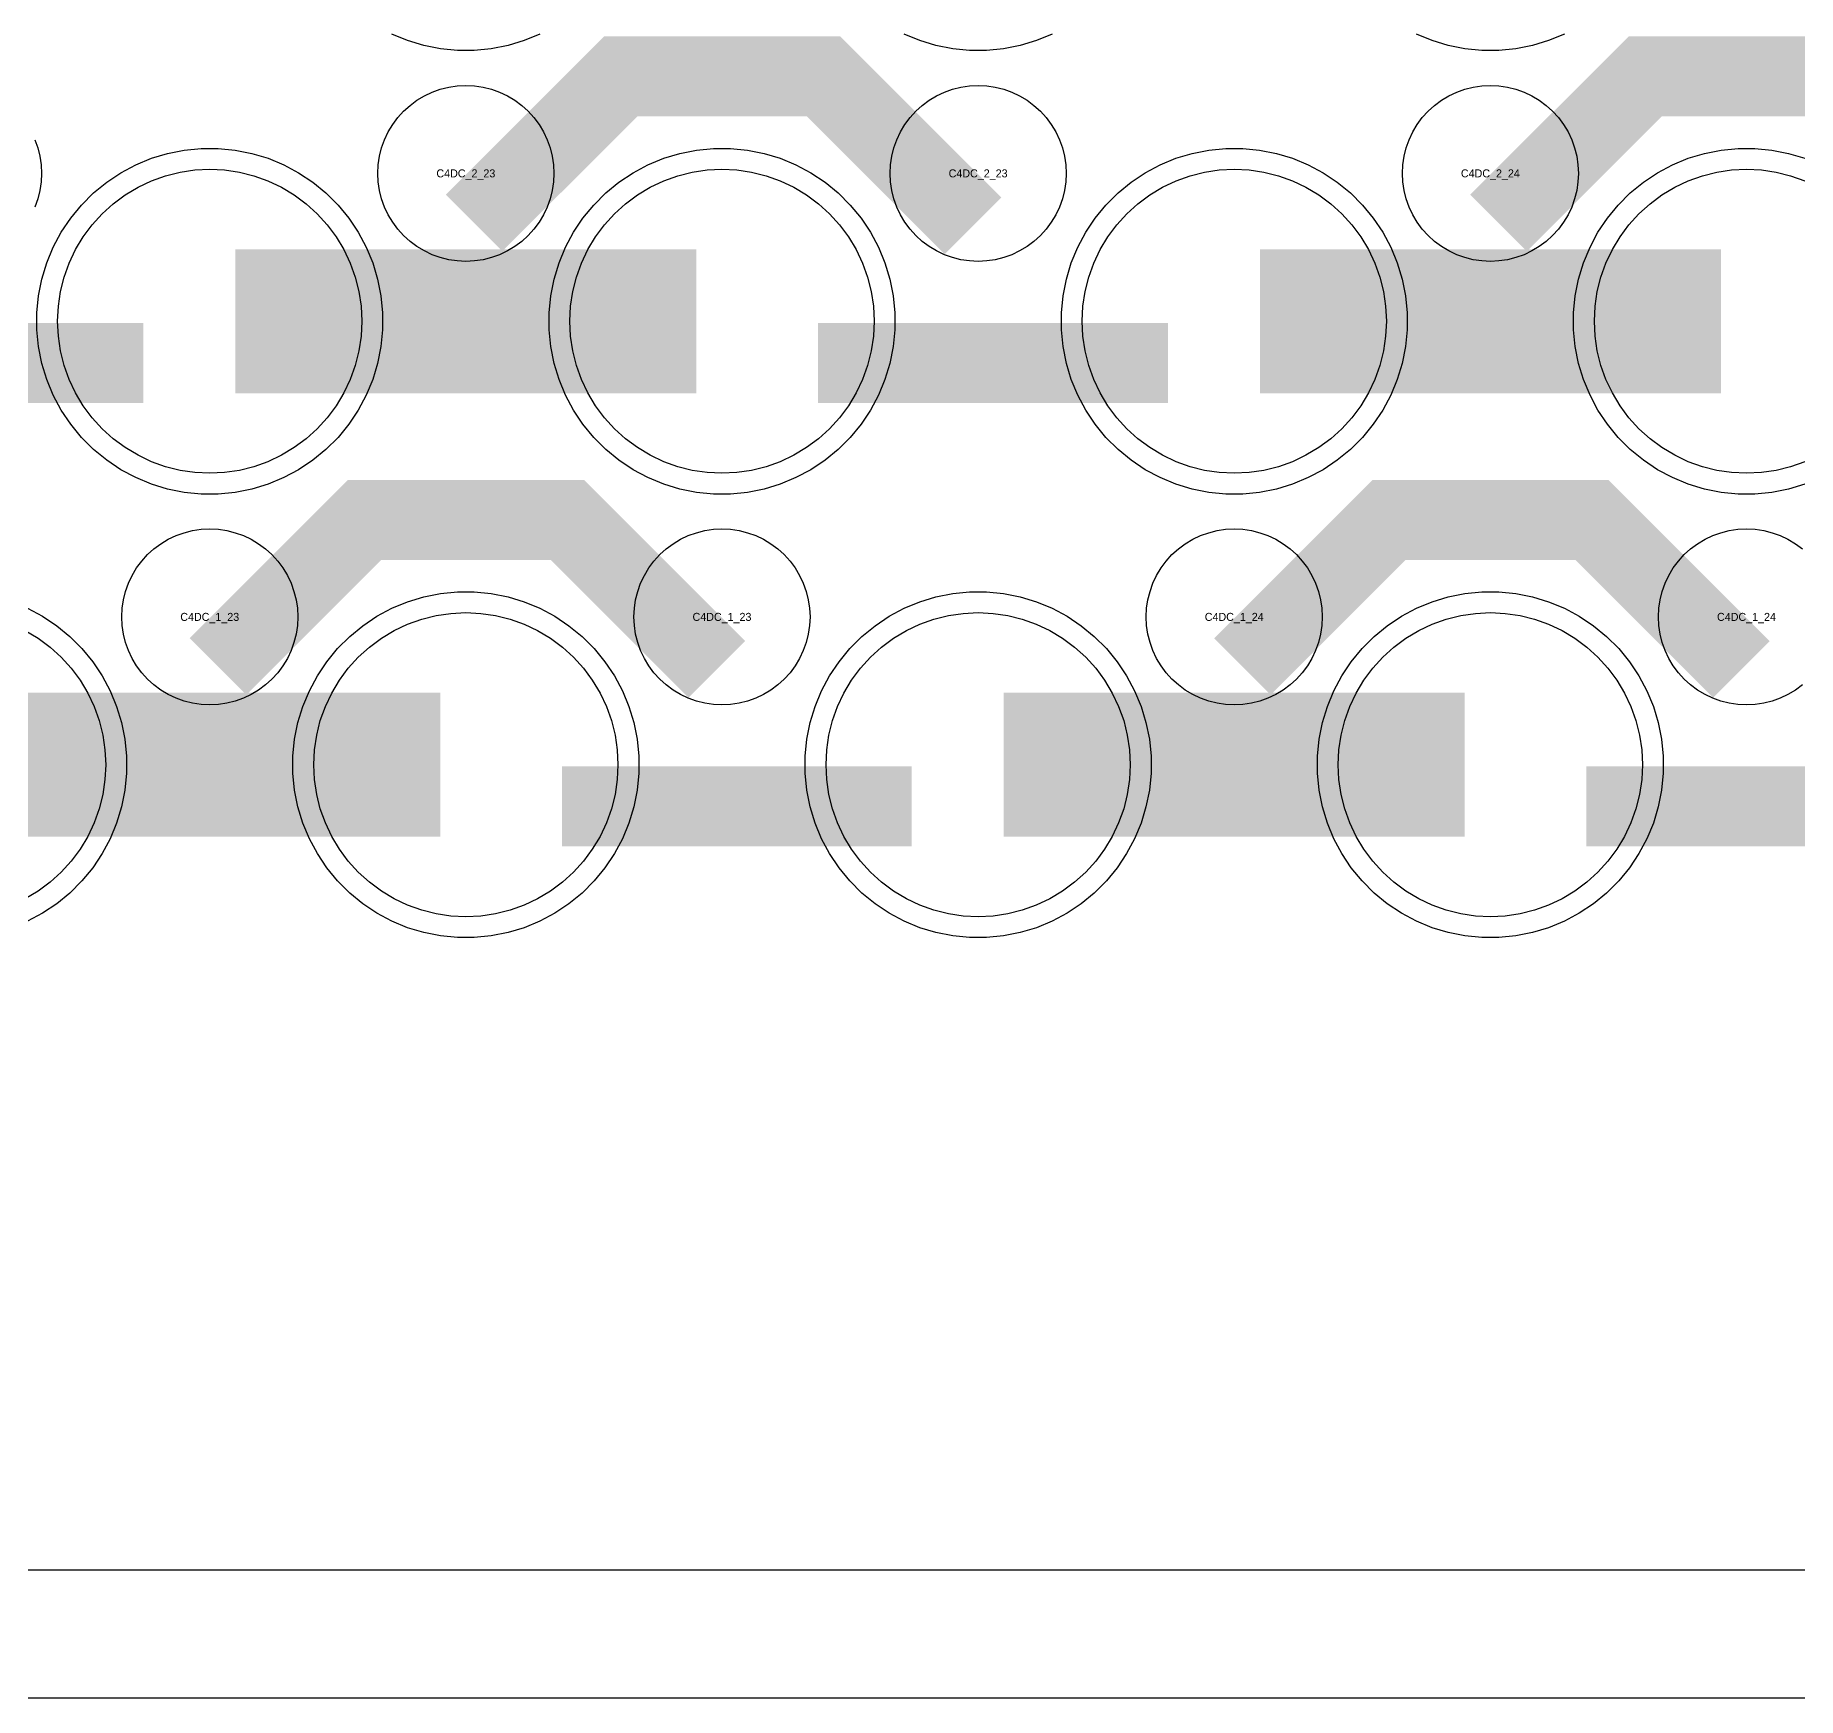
# Model space of a CAD drawing. Extents: x -11880 to 11880, y -14992 to 14992.
# Drawn here: x -4694 to -4144, y -14992 to -14473 of the extents above; entities that cross this region are included whole.
import ezdxf
from ezdxf.enums import TextEntityAlignment as Align

# ---------------------------------------------------------------- set-up
doc = ezdxf.new("R2010")
doc.units = 0
doc.header["$MEASUREMENT"] = 0
for name, color, linetype in [('GDS_775_DT_237', 138, 'CONTINUOUS'), ('OUTLINE', 30, 'CONTINUOUS'), ('RDL1_FS', 34, 'CONTINUOUS'), ('RDL_BS', 160, 'CONTINUOUS')]:
    doc.layers.add(name, color=color, linetype=linetype)

msp = doc.modelspace()

# ---------------------------------------------------------------- linework, layer by layer
at = {"layer": 'OUTLINE'}
for points in [[(-11880, -14992.5), (11880, -14992.5), (11880, 14992.5), (-11880, 14992.5)], [(-11840, -14952.5), (11840, -14952.5), (11840, 14952.5), (-11840, 14952.5)]]:
    msp.add_lwpolyline(points, close=True, dxfattribs=at)
at = {"layer": 'RDL1_FS', "color": 241, "true_color": 0xf7abae}
for points in [[(-4640, -14609.944), (-4644.657, -14609.715), (-4649.268, -14609.031), (-4653.791, -14607.899), (-4658.181, -14606.327), (-4662.395, -14604.335), (-4666.395, -14601.937), (-4670.14, -14599.159), (-4673.594, -14596.029), (-4676.724, -14592.575), (-4679.502, -14588.83), (-4681.9, -14584.83), (-4683.892, -14580.616), (-4685.464, -14576.226), (-4686.596, -14571.703), (-4687.28, -14567.092), (-4687.509, -14562.435), (-4687.28, -14557.778), (-4686.596, -14553.167), (-4685.464, -14548.644), (-4683.892, -14544.254), (-4681.9, -14540.04), (-4679.502, -14536.04), (-4676.724, -14532.295), (-4673.594, -14528.841), (-4670.14, -14525.711), (-4666.395, -14522.933), (-4662.395, -14520.535), (-4658.181, -14518.543), (-4653.791, -14516.971), (-4649.268, -14515.839), (-4644.657, -14515.155), (-4640, -14514.926), (-4635.343, -14515.155), (-4630.732, -14515.839), (-4626.209, -14516.971), (-4621.819, -14518.543), (-4617.605, -14520.535), (-4613.605, -14522.933), (-4609.86, -14525.711), (-4606.406, -14528.841), (-4603.276, -14532.295), (-4600.498, -14536.04), (-4598.1, -14540.04), (-4596.108, -14544.254), (-4594.536, -14548.644), (-4593.404, -14553.167), (-4592.72, -14557.778), (-4592.491, -14562.435), (-4592.72, -14567.092), (-4593.404, -14571.703), (-4594.536, -14576.226), (-4596.108, -14580.616), (-4598.1, -14584.83), (-4600.498, -14588.83), (-4603.276, -14592.575), (-4606.406, -14596.029), (-4609.86, -14599.159), (-4613.605, -14601.937), (-4617.605, -14604.335), (-4621.819, -14606.327), (-4626.209, -14607.899), (-4630.732, -14609.031), (-4635.343, -14609.715)], [(-4480, -14609.944), (-4484.657, -14609.715), (-4489.268, -14609.031), (-4493.791, -14607.899), (-4498.181, -14606.327), (-4502.395, -14604.335), (-4506.395, -14601.937), (-4510.14, -14599.159), (-4513.594, -14596.029), (-4516.724, -14592.575), (-4519.502, -14588.83), (-4521.9, -14584.83), (-4523.892, -14580.616), (-4525.464, -14576.226), (-4526.596, -14571.703), (-4527.28, -14567.092), (-4527.509, -14562.435), (-4527.28, -14557.778), (-4526.596, -14553.167), (-4525.464, -14548.644), (-4523.892, -14544.254), (-4521.9, -14540.04), (-4519.502, -14536.04), (-4516.724, -14532.295), (-4513.594, -14528.841), (-4510.14, -14525.711), (-4506.395, -14522.933), (-4502.395, -14520.535), (-4498.181, -14518.543), (-4493.791, -14516.971), (-4489.268, -14515.839), (-4484.657, -14515.155), (-4480, -14514.926), (-4475.343, -14515.155), (-4470.732, -14515.839), (-4466.209, -14516.971), (-4461.819, -14518.543), (-4457.605, -14520.535), (-4453.605, -14522.933), (-4449.86, -14525.711), (-4446.406, -14528.841), (-4443.276, -14532.295), (-4440.498, -14536.04), (-4438.1, -14540.04), (-4436.108, -14544.254), (-4434.536, -14548.644), (-4433.404, -14553.167), (-4432.72, -14557.778), (-4432.491, -14562.435), (-4432.72, -14567.092), (-4433.404, -14571.703), (-4434.536, -14576.226), (-4436.108, -14580.616), (-4438.1, -14584.83), (-4440.498, -14588.83), (-4443.276, -14592.575), (-4446.406, -14596.029), (-4449.86, -14599.159), (-4453.605, -14601.937), (-4457.605, -14604.335), (-4461.819, -14606.327), (-4466.209, -14607.899), (-4470.732, -14609.031), (-4475.343, -14609.715)], [(-4320, -14609.944), (-4324.657, -14609.715), (-4329.268, -14609.031), (-4333.791, -14607.899), (-4338.181, -14606.327), (-4342.395, -14604.335), (-4346.395, -14601.937), (-4350.14, -14599.159), (-4353.594, -14596.029), (-4356.724, -14592.575), (-4359.502, -14588.83), (-4361.9, -14584.83), (-4363.892, -14580.616), (-4365.464, -14576.226), (-4366.596, -14571.703), (-4367.28, -14567.092), (-4367.509, -14562.435), (-4367.28, -14557.778), (-4366.596, -14553.167), (-4365.464, -14548.644), (-4363.892, -14544.254), (-4361.9, -14540.04), (-4359.502, -14536.04), (-4356.724, -14532.295), (-4353.594, -14528.841), (-4350.14, -14525.711), (-4346.395, -14522.933), (-4342.395, -14520.535), (-4338.181, -14518.543), (-4333.791, -14516.971), (-4329.268, -14515.839), (-4324.657, -14515.155), (-4320, -14514.926), (-4315.343, -14515.155), (-4310.732, -14515.839), (-4306.209, -14516.971), (-4301.819, -14518.543), (-4297.605, -14520.535), (-4293.605, -14522.933), (-4289.86, -14525.711), (-4286.406, -14528.841), (-4283.276, -14532.295), (-4280.498, -14536.04), (-4278.1, -14540.04), (-4276.108, -14544.254), (-4274.536, -14548.644), (-4273.404, -14553.167), (-4272.72, -14557.778), (-4272.491, -14562.435), (-4272.72, -14567.092), (-4273.404, -14571.703), (-4274.536, -14576.226), (-4276.108, -14580.616), (-4278.1, -14584.83), (-4280.498, -14588.83), (-4283.276, -14592.575), (-4286.406, -14596.029), (-4289.86, -14599.159), (-4293.605, -14601.937), (-4297.605, -14604.335), (-4301.819, -14606.327), (-4306.209, -14607.899), (-4310.732, -14609.031), (-4315.343, -14609.715)]]:
    msp.add_lwpolyline(points, close=True, dxfattribs=at)
msp.add_lwpolyline([(-4141.819, -14606.327), (-4146.209, -14607.899), (-4150.732, -14609.031), (-4155.343, -14609.715), (-4160, -14609.944), (-4164.657, -14609.715), (-4169.268, -14609.031), (-4173.791, -14607.899), (-4178.181, -14606.327), (-4182.395, -14604.335), (-4186.395, -14601.937), (-4190.14, -14599.159), (-4193.594, -14596.029), (-4196.724, -14592.575), (-4199.502, -14588.83), (-4201.9, -14584.83), (-4203.892, -14580.616), (-4205.464, -14576.226), (-4206.596, -14571.703), (-4207.28, -14567.092), (-4207.509, -14562.435), (-4207.28, -14557.778), (-4206.596, -14553.167), (-4205.464, -14548.644), (-4203.892, -14544.254), (-4201.9, -14540.04), (-4199.502, -14536.04), (-4196.724, -14532.295), (-4193.594, -14528.841), (-4190.14, -14525.711), (-4186.395, -14522.933), (-4182.395, -14520.535), (-4178.181, -14518.543), (-4173.791, -14516.971), (-4169.268, -14515.839), (-4164.657, -14515.155), (-4160, -14514.926), (-4155.343, -14515.155), (-4150.732, -14515.839), (-4146.209, -14516.971), (-4141.819, -14518.543)], dxfattribs=at)
for points in [[(-4631.998, -14562.435, 45, 45, 0), (-4559.998, -14562.435, 45, 45, 0)], [(-4559.998, -14562.435, 45, 45, 0), (-4487.998, -14562.435, 45, 45, 0)], [(-4311.998, -14562.435, 45, 45, 0), (-4239.998, -14562.435, 45, 45, 0)], [(-4239.998, -14562.435, 45, 45, 0), (-4167.998, -14562.435, 45, 45, 0)]]:
    msp.add_lwpolyline(points, format="xyseb", dxfattribs=at)
at = {"layer": 'RDL1_FS'}
for points in [[(-4560, -14748.509), (-4564.657, -14748.28), (-4569.268, -14747.596), (-4573.791, -14746.464), (-4578.181, -14744.892), (-4582.395, -14742.9), (-4586.395, -14740.502), (-4590.14, -14737.724), (-4593.594, -14734.594), (-4596.724, -14731.14), (-4599.502, -14727.395), (-4601.9, -14723.395), (-4603.892, -14719.181), (-4605.464, -14714.791), (-4606.596, -14710.268), (-4607.28, -14705.657), (-4607.509, -14701), (-4607.28, -14696.343), (-4606.596, -14691.732), (-4605.464, -14687.209), (-4603.892, -14682.819), (-4601.9, -14678.605), (-4599.502, -14674.605), (-4596.724, -14670.86), (-4593.594, -14667.406), (-4590.14, -14664.276), (-4586.395, -14661.498), (-4582.395, -14659.1), (-4578.181, -14657.108), (-4573.791, -14655.536), (-4569.268, -14654.404), (-4564.657, -14653.72), (-4560, -14653.491), (-4555.343, -14653.72), (-4550.732, -14654.404), (-4546.209, -14655.536), (-4541.819, -14657.108), (-4537.605, -14659.1), (-4533.605, -14661.498), (-4529.86, -14664.276), (-4526.406, -14667.406), (-4523.276, -14670.86), (-4520.498, -14674.605), (-4518.1, -14678.605), (-4516.108, -14682.819), (-4514.536, -14687.209), (-4513.404, -14691.732), (-4512.72, -14696.343), (-4512.491, -14701), (-4512.72, -14705.657), (-4513.404, -14710.268), (-4514.536, -14714.791), (-4516.108, -14719.181), (-4518.1, -14723.395), (-4520.498, -14727.395), (-4523.276, -14731.14), (-4526.406, -14734.594), (-4529.86, -14737.724), (-4533.605, -14740.502), (-4537.605, -14742.9), (-4541.819, -14744.892), (-4546.209, -14746.464), (-4550.732, -14747.596), (-4555.343, -14748.28)], [(-4400, -14748.509), (-4404.657, -14748.28), (-4409.268, -14747.596), (-4413.791, -14746.464), (-4418.181, -14744.892), (-4422.395, -14742.9), (-4426.395, -14740.502), (-4430.14, -14737.724), (-4433.594, -14734.594), (-4436.724, -14731.14), (-4439.502, -14727.395), (-4441.9, -14723.395), (-4443.892, -14719.181), (-4445.464, -14714.791), (-4446.596, -14710.268), (-4447.28, -14705.657), (-4447.509, -14701), (-4447.28, -14696.343), (-4446.596, -14691.732), (-4445.464, -14687.209), (-4443.892, -14682.819), (-4441.9, -14678.605), (-4439.502, -14674.605), (-4436.724, -14670.86), (-4433.594, -14667.406), (-4430.14, -14664.276), (-4426.395, -14661.498), (-4422.395, -14659.1), (-4418.181, -14657.108), (-4413.791, -14655.536), (-4409.268, -14654.404), (-4404.657, -14653.72), (-4400, -14653.491), (-4395.343, -14653.72), (-4390.732, -14654.404), (-4386.209, -14655.536), (-4381.819, -14657.108), (-4377.605, -14659.1), (-4373.605, -14661.498), (-4369.86, -14664.276), (-4366.406, -14667.406), (-4363.276, -14670.86), (-4360.498, -14674.605), (-4358.1, -14678.605), (-4356.108, -14682.819), (-4354.536, -14687.209), (-4353.404, -14691.732), (-4352.72, -14696.343), (-4352.491, -14701), (-4352.72, -14705.657), (-4353.404, -14710.268), (-4354.536, -14714.791), (-4356.108, -14719.181), (-4358.1, -14723.395), (-4360.498, -14727.395), (-4363.276, -14731.14), (-4366.406, -14734.594), (-4369.86, -14737.724), (-4373.605, -14740.502), (-4377.605, -14742.9), (-4381.819, -14744.892), (-4386.209, -14746.464), (-4390.732, -14747.596), (-4395.343, -14748.28)], [(-4240, -14748.509), (-4244.657, -14748.28), (-4249.268, -14747.596), (-4253.791, -14746.464), (-4258.181, -14744.892), (-4262.395, -14742.9), (-4266.395, -14740.502), (-4270.14, -14737.724), (-4273.594, -14734.594), (-4276.724, -14731.14), (-4279.502, -14727.395), (-4281.9, -14723.395), (-4283.892, -14719.181), (-4285.464, -14714.791), (-4286.596, -14710.268), (-4287.28, -14705.657), (-4287.509, -14701), (-4287.28, -14696.343), (-4286.596, -14691.732), (-4285.464, -14687.209), (-4283.892, -14682.819), (-4281.9, -14678.605), (-4279.502, -14674.605), (-4276.724, -14670.86), (-4273.594, -14667.406), (-4270.14, -14664.276), (-4266.395, -14661.498), (-4262.395, -14659.1), (-4258.181, -14657.108), (-4253.791, -14655.536), (-4249.268, -14654.404), (-4244.657, -14653.72), (-4240, -14653.491), (-4235.343, -14653.72), (-4230.732, -14654.404), (-4226.209, -14655.536), (-4221.819, -14657.108), (-4217.605, -14659.1), (-4213.605, -14661.498), (-4209.86, -14664.276), (-4206.406, -14667.406), (-4203.276, -14670.86), (-4200.498, -14674.605), (-4198.1, -14678.605), (-4196.108, -14682.819), (-4194.536, -14687.209), (-4193.404, -14691.732), (-4192.72, -14696.343), (-4192.491, -14701), (-4192.72, -14705.657), (-4193.404, -14710.268), (-4194.536, -14714.791), (-4196.108, -14719.181), (-4198.1, -14723.395), (-4200.498, -14727.395), (-4203.276, -14731.14), (-4206.406, -14734.594), (-4209.86, -14737.724), (-4213.605, -14740.502), (-4217.605, -14742.9), (-4221.819, -14744.892), (-4226.209, -14746.464), (-4230.732, -14747.596), (-4235.343, -14748.28)]]:
    msp.add_lwpolyline(points, close=True, dxfattribs=at)
msp.add_lwpolyline([(-4697.605, -14659.1), (-4693.605, -14661.498), (-4689.86, -14664.276), (-4686.406, -14667.406), (-4683.276, -14670.86), (-4680.498, -14674.605), (-4678.1, -14678.605), (-4676.108, -14682.819), (-4674.536, -14687.209), (-4673.404, -14691.732), (-4672.72, -14696.343), (-4672.491, -14701), (-4672.72, -14705.657), (-4673.404, -14710.268), (-4674.536, -14714.791), (-4676.108, -14719.181), (-4678.1, -14723.395), (-4680.498, -14727.395), (-4683.276, -14731.14), (-4686.406, -14734.594), (-4689.86, -14737.724), (-4693.605, -14740.502), (-4697.605, -14742.9)], dxfattribs=at)
for points in [[(-4711.998, -14701, 45, 45, 0), (-4639.998, -14701, 45, 45, 0)], [(-4639.998, -14701, 45, 45, 0), (-4567.998, -14701, 45, 45, 0)], [(-4391.998, -14701, 45, 45, 0), (-4319.998, -14701, 45, 45, 0)], [(-4319.998, -14701, 45, 45, 0), (-4247.998, -14701, 45, 45, 0)]]:
    msp.add_lwpolyline(points, format="xyseb", dxfattribs=at)
at = {"layer": 'RDL_BS', "color": 241, "true_color": 0xf7abae}
for points in [[(-4536.885, -14472.745), (-4541.795, -14474.776), (-4546.835, -14476.307), (-4552.062, -14477.353), (-4557.356, -14477.87), (-4562.644, -14477.87), (-4567.938, -14477.353), (-4573.165, -14476.307), (-4578.205, -14474.776), (-4583.115, -14472.745)], [(-4376.885, -14472.745), (-4381.795, -14474.776), (-4386.835, -14476.307), (-4392.062, -14477.353), (-4397.356, -14477.87), (-4402.644, -14477.87), (-4407.938, -14477.353), (-4413.165, -14476.307), (-4418.205, -14474.776), (-4423.115, -14472.745)], [(-4216.885, -14472.745), (-4221.795, -14474.776), (-4226.835, -14476.307), (-4232.062, -14477.353), (-4237.356, -14477.87), (-4242.644, -14477.87), (-4247.938, -14477.353), (-4253.165, -14476.307), (-4258.205, -14474.776), (-4263.115, -14472.745)], [(-4141.795, -14613.341), (-4146.835, -14614.872), (-4152.062, -14615.918), (-4157.356, -14616.435), (-4162.644, -14616.435), (-4167.938, -14615.918), (-4173.165, -14614.872), (-4178.205, -14613.341), (-4183.115, -14611.31), (-4187.777, -14608.818), (-4192.191, -14605.871), (-4196.292, -14602.509), (-4200.074, -14598.727), (-4203.436, -14594.626), (-4206.383, -14590.212), (-4208.875, -14585.55), (-4210.906, -14580.64), (-4212.437, -14575.6), (-4213.483, -14570.373), (-4214, -14565.079), (-4214, -14559.791), (-4213.483, -14554.497), (-4212.437, -14549.27), (-4210.906, -14544.23), (-4208.875, -14539.32), (-4206.383, -14534.658), (-4203.436, -14530.244), (-4200.074, -14526.143), (-4196.292, -14522.361), (-4192.191, -14518.999), (-4187.777, -14516.052), (-4183.115, -14513.56), (-4178.205, -14511.529), (-4173.165, -14509.998), (-4167.938, -14508.952), (-4162.644, -14508.435), (-4157.356, -14508.435), (-4152.062, -14508.952), (-4146.835, -14509.998), (-4141.795, -14511.529)]]:
    msp.add_lwpolyline(points, dxfattribs=at)
at = {"layer": 'RDL_BS'}
for points in [[(-4557.438, -14531.749, 25, 25, 0), (-4511.623, -14485.934, 25, 25, 0), (-4478.07, -14485.934, 25, 25, 0)], [(-4401.599, -14532.648, 25, 25, 0), (-4448.313, -14485.934, 25, 25, 0), (-4478.071, -14485.934, 25, 25, 0)], [(-4237.438, -14531.749, 25, 25, 0), (-4191.623, -14485.934, 25, 25, 0), (-4158.07, -14485.934, 25, 25, 0)], [(-4081.599, -14532.648, 25, 25, 0), (-4128.313, -14485.934, 25, 25, 0), (-4158.071, -14485.934, 25, 25, 0)], [(-4637.438, -14670.314, 25, 25, 0), (-4591.623, -14624.499, 25, 25, 0), (-4558.07, -14624.499, 25, 25, 0)], [(-4481.599, -14671.213, 25, 25, 0), (-4528.313, -14624.499, 25, 25, 0), (-4558.071, -14624.499, 25, 25, 0)], [(-4317.438, -14670.314, 25, 25, 0), (-4271.623, -14624.499, 25, 25, 0), (-4238.07, -14624.499, 25, 25, 0)], [(-4161.599, -14671.213, 25, 25, 0), (-4208.313, -14624.499, 25, 25, 0), (-4238.071, -14624.499, 25, 25, 0)], [(-4529.984, -14714.013, 25, 25, 0), (-4420.719, -14714.013, 25, 25, 0)], [(-4209.984, -14714.013, 25, 25, 0), (-4100.719, -14714.013, 25, 25, 0)]]:
    msp.add_lwpolyline(points, format="xyseb", dxfattribs=at)
for points in [[(-4560, -14543.741), (-4562.693, -14543.609), (-4565.365, -14543.213), (-4567.984, -14542.556), (-4570.519, -14541.649), (-4572.956, -14540.497), (-4575.28, -14539.104), (-4577.443, -14537.501), (-4579.442, -14535.689), (-4581.254, -14533.69), (-4582.857, -14531.527), (-4584.25, -14529.203), (-4585.402, -14526.766), (-4586.309, -14524.231), (-4586.966, -14521.612), (-4587.362, -14518.94), (-4587.494, -14516.247), (-4587.362, -14513.554), (-4586.966, -14510.882), (-4586.309, -14508.263), (-4585.402, -14505.728), (-4584.25, -14503.291), (-4582.857, -14500.967), (-4581.254, -14498.804), (-4579.442, -14496.805), (-4577.443, -14494.993), (-4575.28, -14493.39), (-4572.956, -14491.997), (-4570.519, -14490.845), (-4567.984, -14489.938), (-4565.365, -14489.281), (-4562.693, -14488.885), (-4560, -14488.753), (-4557.307, -14488.885), (-4554.635, -14489.281), (-4552.016, -14489.938), (-4549.481, -14490.845), (-4547.044, -14491.997), (-4544.72, -14493.39), (-4542.557, -14494.993), (-4540.558, -14496.805), (-4538.746, -14498.804), (-4537.143, -14500.967), (-4535.75, -14503.291), (-4534.598, -14505.728), (-4533.691, -14508.263), (-4533.034, -14510.882), (-4532.638, -14513.554), (-4532.506, -14516.247), (-4532.638, -14518.94), (-4533.034, -14521.612), (-4533.691, -14524.231), (-4534.598, -14526.766), (-4535.75, -14529.203), (-4537.143, -14531.527), (-4538.746, -14533.69), (-4540.558, -14535.689), (-4542.557, -14537.501), (-4544.72, -14539.104), (-4547.044, -14540.497), (-4549.481, -14541.649), (-4552.016, -14542.556), (-4554.635, -14543.213), (-4557.307, -14543.609)], [(-4400, -14543.741), (-4402.693, -14543.609), (-4405.365, -14543.213), (-4407.984, -14542.556), (-4410.519, -14541.649), (-4412.956, -14540.497), (-4415.28, -14539.104), (-4417.443, -14537.501), (-4419.442, -14535.689), (-4421.254, -14533.69), (-4422.857, -14531.527), (-4424.25, -14529.203), (-4425.402, -14526.766), (-4426.309, -14524.231), (-4426.966, -14521.612), (-4427.362, -14518.94), (-4427.494, -14516.247), (-4427.362, -14513.554), (-4426.966, -14510.882), (-4426.309, -14508.263), (-4425.402, -14505.728), (-4424.25, -14503.291), (-4422.857, -14500.967), (-4421.254, -14498.804), (-4419.442, -14496.805), (-4417.443, -14494.993), (-4415.28, -14493.39), (-4412.956, -14491.997), (-4410.519, -14490.845), (-4407.984, -14489.938), (-4405.365, -14489.281), (-4402.693, -14488.885), (-4400, -14488.753), (-4397.307, -14488.885), (-4394.635, -14489.281), (-4392.016, -14489.938), (-4389.481, -14490.845), (-4387.044, -14491.997), (-4384.72, -14493.39), (-4382.557, -14494.993), (-4380.558, -14496.805), (-4378.746, -14498.804), (-4377.143, -14500.967), (-4375.75, -14503.291), (-4374.598, -14505.728), (-4373.691, -14508.263), (-4373.034, -14510.882), (-4372.638, -14513.554), (-4372.506, -14516.247), (-4372.638, -14518.94), (-4373.034, -14521.612), (-4373.691, -14524.231), (-4374.598, -14526.766), (-4375.75, -14529.203), (-4377.143, -14531.527), (-4378.746, -14533.69), (-4380.558, -14535.689), (-4382.557, -14537.501), (-4384.72, -14539.104), (-4387.044, -14540.497), (-4389.481, -14541.649), (-4392.016, -14542.556), (-4394.635, -14543.213), (-4397.307, -14543.609)], [(-4240, -14543.741), (-4242.693, -14543.609), (-4245.365, -14543.213), (-4247.984, -14542.556), (-4250.519, -14541.649), (-4252.956, -14540.497), (-4255.28, -14539.104), (-4257.443, -14537.501), (-4259.442, -14535.689), (-4261.254, -14533.69), (-4262.857, -14531.527), (-4264.25, -14529.203), (-4265.402, -14526.766), (-4266.309, -14524.231), (-4266.966, -14521.612), (-4267.362, -14518.94), (-4267.494, -14516.247), (-4267.362, -14513.554), (-4266.966, -14510.882), (-4266.309, -14508.263), (-4265.402, -14505.728), (-4264.25, -14503.291), (-4262.857, -14500.967), (-4261.254, -14498.804), (-4259.442, -14496.805), (-4257.443, -14494.993), (-4255.28, -14493.39), (-4252.956, -14491.997), (-4250.519, -14490.845), (-4247.984, -14489.938), (-4245.365, -14489.281), (-4242.693, -14488.885), (-4240, -14488.753), (-4237.307, -14488.885), (-4234.635, -14489.281), (-4232.016, -14489.938), (-4229.481, -14490.845), (-4227.044, -14491.997), (-4224.72, -14493.39), (-4222.557, -14494.993), (-4220.558, -14496.805), (-4218.746, -14498.804), (-4217.143, -14500.967), (-4215.75, -14503.291), (-4214.598, -14505.728), (-4213.691, -14508.263), (-4213.034, -14510.882), (-4212.638, -14513.554), (-4212.506, -14516.247), (-4212.638, -14518.94), (-4213.034, -14521.612), (-4213.691, -14524.231), (-4214.598, -14526.766), (-4215.75, -14529.203), (-4217.143, -14531.527), (-4218.746, -14533.69), (-4220.558, -14535.689), (-4222.557, -14537.501), (-4224.72, -14539.104), (-4227.044, -14540.497), (-4229.481, -14541.649), (-4232.016, -14542.556), (-4234.635, -14543.213), (-4237.307, -14543.609)], [(-4640, -14682.306), (-4642.693, -14682.174), (-4645.365, -14681.778), (-4647.984, -14681.121), (-4650.519, -14680.214), (-4652.956, -14679.062), (-4655.28, -14677.669), (-4657.443, -14676.066), (-4659.442, -14674.254), (-4661.254, -14672.255), (-4662.857, -14670.092), (-4664.25, -14667.768), (-4665.402, -14665.331), (-4666.309, -14662.796), (-4666.966, -14660.177), (-4667.362, -14657.505), (-4667.494, -14654.812), (-4667.362, -14652.119), (-4666.966, -14649.447), (-4666.309, -14646.828), (-4665.402, -14644.293), (-4664.25, -14641.856), (-4662.857, -14639.532), (-4661.254, -14637.369), (-4659.442, -14635.37), (-4657.443, -14633.558), (-4655.28, -14631.955), (-4652.956, -14630.562), (-4650.519, -14629.41), (-4647.984, -14628.503), (-4645.365, -14627.846), (-4642.693, -14627.45), (-4640, -14627.318), (-4637.307, -14627.45), (-4634.635, -14627.846), (-4632.016, -14628.503), (-4629.481, -14629.41), (-4627.044, -14630.562), (-4624.72, -14631.955), (-4622.557, -14633.558), (-4620.558, -14635.37), (-4618.746, -14637.369), (-4617.143, -14639.532), (-4615.75, -14641.856), (-4614.598, -14644.293), (-4613.691, -14646.828), (-4613.034, -14649.447), (-4612.638, -14652.119), (-4612.506, -14654.812), (-4612.638, -14657.505), (-4613.034, -14660.177), (-4613.691, -14662.796), (-4614.598, -14665.331), (-4615.75, -14667.768), (-4617.143, -14670.092), (-4618.746, -14672.255), (-4620.558, -14674.254), (-4622.557, -14676.066), (-4624.72, -14677.669), (-4627.044, -14679.062), (-4629.481, -14680.214), (-4632.016, -14681.121), (-4634.635, -14681.778), (-4637.307, -14682.174)], [(-4480, -14682.306), (-4482.693, -14682.174), (-4485.365, -14681.778), (-4487.984, -14681.121), (-4490.519, -14680.214), (-4492.956, -14679.062), (-4495.28, -14677.669), (-4497.443, -14676.066), (-4499.442, -14674.254), (-4501.254, -14672.255), (-4502.857, -14670.092), (-4504.25, -14667.768), (-4505.402, -14665.331), (-4506.309, -14662.796), (-4506.966, -14660.177), (-4507.362, -14657.505), (-4507.494, -14654.812), (-4507.362, -14652.119), (-4506.966, -14649.447), (-4506.309, -14646.828), (-4505.402, -14644.293), (-4504.25, -14641.856), (-4502.857, -14639.532), (-4501.254, -14637.369), (-4499.442, -14635.37), (-4497.443, -14633.558), (-4495.28, -14631.955), (-4492.956, -14630.562), (-4490.519, -14629.41), (-4487.984, -14628.503), (-4485.365, -14627.846), (-4482.693, -14627.45), (-4480, -14627.318), (-4477.307, -14627.45), (-4474.635, -14627.846), (-4472.016, -14628.503), (-4469.481, -14629.41), (-4467.044, -14630.562), (-4464.72, -14631.955), (-4462.557, -14633.558), (-4460.558, -14635.37), (-4458.746, -14637.369), (-4457.143, -14639.532), (-4455.75, -14641.856), (-4454.598, -14644.293), (-4453.691, -14646.828), (-4453.034, -14649.447), (-4452.638, -14652.119), (-4452.506, -14654.812), (-4452.638, -14657.505), (-4453.034, -14660.177), (-4453.691, -14662.796), (-4454.598, -14665.331), (-4455.75, -14667.768), (-4457.143, -14670.092), (-4458.746, -14672.255), (-4460.558, -14674.254), (-4462.557, -14676.066), (-4464.72, -14677.669), (-4467.044, -14679.062), (-4469.481, -14680.214), (-4472.016, -14681.121), (-4474.635, -14681.778), (-4477.307, -14682.174)], [(-4320, -14682.306), (-4322.693, -14682.174), (-4325.365, -14681.778), (-4327.984, -14681.121), (-4330.519, -14680.214), (-4332.956, -14679.062), (-4335.28, -14677.669), (-4337.443, -14676.066), (-4339.442, -14674.254), (-4341.254, -14672.255), (-4342.857, -14670.092), (-4344.25, -14667.768), (-4345.402, -14665.331), (-4346.309, -14662.796), (-4346.966, -14660.177), (-4347.362, -14657.505), (-4347.494, -14654.812), (-4347.362, -14652.119), (-4346.966, -14649.447), (-4346.309, -14646.828), (-4345.402, -14644.293), (-4344.25, -14641.856), (-4342.857, -14639.532), (-4341.254, -14637.369), (-4339.442, -14635.37), (-4337.443, -14633.558), (-4335.28, -14631.955), (-4332.956, -14630.562), (-4330.519, -14629.41), (-4327.984, -14628.503), (-4325.365, -14627.846), (-4322.693, -14627.45), (-4320, -14627.318), (-4317.307, -14627.45), (-4314.635, -14627.846), (-4312.016, -14628.503), (-4309.481, -14629.41), (-4307.044, -14630.562), (-4304.72, -14631.955), (-4302.557, -14633.558), (-4300.558, -14635.37), (-4298.746, -14637.369), (-4297.143, -14639.532), (-4295.75, -14641.856), (-4294.598, -14644.293), (-4293.691, -14646.828), (-4293.034, -14649.447), (-4292.638, -14652.119), (-4292.506, -14654.812), (-4292.638, -14657.505), (-4293.034, -14660.177), (-4293.691, -14662.796), (-4294.598, -14665.331), (-4295.75, -14667.768), (-4297.143, -14670.092), (-4298.746, -14672.255), (-4300.558, -14674.254), (-4302.557, -14676.066), (-4304.72, -14677.669), (-4307.044, -14679.062), (-4309.481, -14680.214), (-4312.016, -14681.121), (-4314.635, -14681.778), (-4317.307, -14682.174)], [(-4562.644, -14755), (-4567.938, -14754.483), (-4573.165, -14753.437), (-4578.205, -14751.906), (-4583.115, -14749.875), (-4587.777, -14747.383), (-4592.191, -14744.436), (-4596.292, -14741.074), (-4600.074, -14737.292), (-4603.436, -14733.191), (-4606.383, -14728.777), (-4608.875, -14724.115), (-4610.906, -14719.205), (-4612.437, -14714.165), (-4613.483, -14708.938), (-4614, -14703.644), (-4614, -14698.356), (-4613.483, -14693.062), (-4612.437, -14687.835), (-4610.906, -14682.795), (-4608.875, -14677.885), (-4606.383, -14673.223), (-4603.436, -14668.809), (-4600.074, -14664.708), (-4596.292, -14660.926), (-4592.191, -14657.564), (-4587.777, -14654.617), (-4583.115, -14652.125), (-4578.205, -14650.094), (-4573.165, -14648.563), (-4567.938, -14647.517), (-4562.644, -14647), (-4557.356, -14647), (-4552.062, -14647.517), (-4546.835, -14648.563), (-4541.795, -14650.094), (-4536.885, -14652.125), (-4532.223, -14654.617), (-4527.809, -14657.564), (-4523.708, -14660.926), (-4519.926, -14664.708), (-4516.564, -14668.809), (-4513.617, -14673.223), (-4511.125, -14677.885), (-4509.094, -14682.795), (-4507.563, -14687.835), (-4506.517, -14693.062), (-4506, -14698.356), (-4506, -14703.644), (-4506.517, -14708.938), (-4507.563, -14714.165), (-4509.094, -14719.205), (-4511.125, -14724.115), (-4513.617, -14728.777), (-4516.564, -14733.191), (-4519.926, -14737.292), (-4523.708, -14741.074), (-4527.809, -14744.436), (-4532.223, -14747.383), (-4536.885, -14749.875), (-4541.795, -14751.906), (-4546.835, -14753.437), (-4552.062, -14754.483), (-4557.356, -14755)], [(-4402.644, -14755), (-4407.938, -14754.483), (-4413.165, -14753.437), (-4418.205, -14751.906), (-4423.115, -14749.875), (-4427.777, -14747.383), (-4432.191, -14744.436), (-4436.292, -14741.074), (-4440.074, -14737.292), (-4443.436, -14733.191), (-4446.383, -14728.777), (-4448.875, -14724.115), (-4450.906, -14719.205), (-4452.437, -14714.165), (-4453.483, -14708.938), (-4454, -14703.644), (-4454, -14698.356), (-4453.483, -14693.062), (-4452.437, -14687.835), (-4450.906, -14682.795), (-4448.875, -14677.885), (-4446.383, -14673.223), (-4443.436, -14668.809), (-4440.074, -14664.708), (-4436.292, -14660.926), (-4432.191, -14657.564), (-4427.777, -14654.617), (-4423.115, -14652.125), (-4418.205, -14650.094), (-4413.165, -14648.563), (-4407.938, -14647.517), (-4402.644, -14647), (-4397.356, -14647), (-4392.062, -14647.517), (-4386.835, -14648.563), (-4381.795, -14650.094), (-4376.885, -14652.125), (-4372.223, -14654.617), (-4367.809, -14657.564), (-4363.708, -14660.926), (-4359.926, -14664.708), (-4356.564, -14668.809), (-4353.617, -14673.223), (-4351.125, -14677.885), (-4349.094, -14682.795), (-4347.563, -14687.835), (-4346.517, -14693.062), (-4346, -14698.356), (-4346, -14703.644), (-4346.517, -14708.938), (-4347.563, -14714.165), (-4349.094, -14719.205), (-4351.125, -14724.115), (-4353.617, -14728.777), (-4356.564, -14733.191), (-4359.926, -14737.292), (-4363.708, -14741.074), (-4367.809, -14744.436), (-4372.223, -14747.383), (-4376.885, -14749.875), (-4381.795, -14751.906), (-4386.835, -14753.437), (-4392.062, -14754.483), (-4397.356, -14755)], [(-4242.644, -14755), (-4247.938, -14754.483), (-4253.165, -14753.437), (-4258.205, -14751.906), (-4263.115, -14749.875), (-4267.777, -14747.383), (-4272.191, -14744.436), (-4276.292, -14741.074), (-4280.074, -14737.292), (-4283.436, -14733.191), (-4286.383, -14728.777), (-4288.875, -14724.115), (-4290.906, -14719.205), (-4292.437, -14714.165), (-4293.483, -14708.938), (-4294, -14703.644), (-4294, -14698.356), (-4293.483, -14693.062), (-4292.437, -14687.835), (-4290.906, -14682.795), (-4288.875, -14677.885), (-4286.383, -14673.223), (-4283.436, -14668.809), (-4280.074, -14664.708), (-4276.292, -14660.926), (-4272.191, -14657.564), (-4267.777, -14654.617), (-4263.115, -14652.125), (-4258.205, -14650.094), (-4253.165, -14648.563), (-4247.938, -14647.517), (-4242.644, -14647), (-4237.356, -14647), (-4232.062, -14647.517), (-4226.835, -14648.563), (-4221.795, -14650.094), (-4216.885, -14652.125), (-4212.223, -14654.617), (-4207.809, -14657.564), (-4203.708, -14660.926), (-4199.926, -14664.708), (-4196.564, -14668.809), (-4193.617, -14673.223), (-4191.125, -14677.885), (-4189.094, -14682.795), (-4187.563, -14687.835), (-4186.517, -14693.062), (-4186, -14698.356), (-4186, -14703.644), (-4186.517, -14708.938), (-4187.563, -14714.165), (-4189.094, -14719.205), (-4191.125, -14724.115), (-4193.617, -14728.777), (-4196.564, -14733.191), (-4199.926, -14737.292), (-4203.708, -14741.074), (-4207.809, -14744.436), (-4212.223, -14747.383), (-4216.885, -14749.875), (-4221.795, -14751.906), (-4226.835, -14753.437), (-4232.062, -14754.483), (-4237.356, -14755)]]:
    msp.add_lwpolyline(points, close=True, dxfattribs=at)
for points in [[(-4694.598, -14505.728), (-4693.691, -14508.263), (-4693.034, -14510.882), (-4692.638, -14513.554), (-4692.506, -14516.247), (-4692.638, -14518.94), (-4693.034, -14521.612), (-4693.691, -14524.231), (-4694.598, -14526.766)], [(-4142.557, -14676.066), (-4144.72, -14677.669), (-4147.044, -14679.062), (-4149.481, -14680.214), (-4152.016, -14681.121), (-4154.635, -14681.778), (-4157.307, -14682.174), (-4160, -14682.306), (-4162.693, -14682.174), (-4165.365, -14681.778), (-4167.984, -14681.121), (-4170.519, -14680.214), (-4172.956, -14679.062), (-4175.28, -14677.669), (-4177.443, -14676.066), (-4179.442, -14674.254), (-4181.254, -14672.255), (-4182.857, -14670.092), (-4184.25, -14667.768), (-4185.402, -14665.331), (-4186.309, -14662.796), (-4186.966, -14660.177), (-4187.362, -14657.505), (-4187.494, -14654.812), (-4187.362, -14652.119), (-4186.966, -14649.447), (-4186.309, -14646.828), (-4185.402, -14644.293), (-4184.25, -14641.856), (-4182.857, -14639.532), (-4181.254, -14637.369), (-4179.442, -14635.37), (-4177.443, -14633.558), (-4175.28, -14631.955), (-4172.956, -14630.562), (-4170.519, -14629.41), (-4167.984, -14628.503), (-4165.365, -14627.846), (-4162.693, -14627.45), (-4160, -14627.318), (-4157.307, -14627.45), (-4154.635, -14627.846), (-4152.016, -14628.503), (-4149.481, -14629.41), (-4147.044, -14630.562), (-4144.72, -14631.955), (-4142.557, -14633.558)], [(-4696.885, -14652.125), (-4692.223, -14654.617), (-4687.809, -14657.564), (-4683.708, -14660.926), (-4679.926, -14664.708), (-4676.564, -14668.809), (-4673.617, -14673.223), (-4671.125, -14677.885), (-4669.094, -14682.795), (-4667.563, -14687.835), (-4666.517, -14693.062), (-4666, -14698.356), (-4666, -14703.644), (-4666.517, -14708.938), (-4667.563, -14714.165), (-4669.094, -14719.205), (-4671.125, -14724.115), (-4673.617, -14728.777), (-4676.564, -14733.191), (-4679.926, -14737.292), (-4683.708, -14741.074), (-4687.809, -14744.436), (-4692.223, -14747.383), (-4696.885, -14749.875)]]:
    msp.add_lwpolyline(points, dxfattribs=at)
at = {"layer": 'RDL_BS', "color": 241, "true_color": 0xf7abae}
for points in [[(-4642.644, -14616.435), (-4647.938, -14615.918), (-4653.165, -14614.872), (-4658.205, -14613.341), (-4663.115, -14611.31), (-4667.777, -14608.818), (-4672.191, -14605.871), (-4676.292, -14602.509), (-4680.074, -14598.727), (-4683.436, -14594.626), (-4686.383, -14590.212), (-4688.875, -14585.55), (-4690.906, -14580.64), (-4692.437, -14575.6), (-4693.483, -14570.373), (-4694, -14565.079), (-4694, -14559.791), (-4693.483, -14554.497), (-4692.437, -14549.27), (-4690.906, -14544.23), (-4688.875, -14539.32), (-4686.383, -14534.658), (-4683.436, -14530.244), (-4680.074, -14526.143), (-4676.292, -14522.361), (-4672.191, -14518.999), (-4667.777, -14516.052), (-4663.115, -14513.56), (-4658.205, -14511.529), (-4653.165, -14509.998), (-4647.938, -14508.952), (-4642.644, -14508.435), (-4637.356, -14508.435), (-4632.062, -14508.952), (-4626.835, -14509.998), (-4621.795, -14511.529), (-4616.885, -14513.56), (-4612.223, -14516.052), (-4607.809, -14518.999), (-4603.708, -14522.361), (-4599.926, -14526.143), (-4596.564, -14530.244), (-4593.617, -14534.658), (-4591.125, -14539.32), (-4589.094, -14544.23), (-4587.563, -14549.27), (-4586.517, -14554.497), (-4586, -14559.791), (-4586, -14565.079), (-4586.517, -14570.373), (-4587.563, -14575.6), (-4589.094, -14580.64), (-4591.125, -14585.55), (-4593.617, -14590.212), (-4596.564, -14594.626), (-4599.926, -14598.727), (-4603.708, -14602.509), (-4607.809, -14605.871), (-4612.223, -14608.818), (-4616.885, -14611.31), (-4621.795, -14613.341), (-4626.835, -14614.872), (-4632.062, -14615.918), (-4637.356, -14616.435)], [(-4482.644, -14616.435), (-4487.938, -14615.918), (-4493.165, -14614.872), (-4498.205, -14613.341), (-4503.115, -14611.31), (-4507.777, -14608.818), (-4512.191, -14605.871), (-4516.292, -14602.509), (-4520.074, -14598.727), (-4523.436, -14594.626), (-4526.383, -14590.212), (-4528.875, -14585.55), (-4530.906, -14580.64), (-4532.437, -14575.6), (-4533.483, -14570.373), (-4534, -14565.079), (-4534, -14559.791), (-4533.483, -14554.497), (-4532.437, -14549.27), (-4530.906, -14544.23), (-4528.875, -14539.32), (-4526.383, -14534.658), (-4523.436, -14530.244), (-4520.074, -14526.143), (-4516.292, -14522.361), (-4512.191, -14518.999), (-4507.777, -14516.052), (-4503.115, -14513.56), (-4498.205, -14511.529), (-4493.165, -14509.998), (-4487.938, -14508.952), (-4482.644, -14508.435), (-4477.356, -14508.435), (-4472.062, -14508.952), (-4466.835, -14509.998), (-4461.795, -14511.529), (-4456.885, -14513.56), (-4452.223, -14516.052), (-4447.809, -14518.999), (-4443.708, -14522.361), (-4439.926, -14526.143), (-4436.564, -14530.244), (-4433.617, -14534.658), (-4431.125, -14539.32), (-4429.094, -14544.23), (-4427.563, -14549.27), (-4426.517, -14554.497), (-4426, -14559.791), (-4426, -14565.079), (-4426.517, -14570.373), (-4427.563, -14575.6), (-4429.094, -14580.64), (-4431.125, -14585.55), (-4433.617, -14590.212), (-4436.564, -14594.626), (-4439.926, -14598.727), (-4443.708, -14602.509), (-4447.809, -14605.871), (-4452.223, -14608.818), (-4456.885, -14611.31), (-4461.795, -14613.341), (-4466.835, -14614.872), (-4472.062, -14615.918), (-4477.356, -14616.435)], [(-4322.644, -14616.435), (-4327.938, -14615.918), (-4333.165, -14614.872), (-4338.205, -14613.341), (-4343.115, -14611.31), (-4347.777, -14608.818), (-4352.191, -14605.871), (-4356.292, -14602.509), (-4360.074, -14598.727), (-4363.436, -14594.626), (-4366.383, -14590.212), (-4368.875, -14585.55), (-4370.906, -14580.64), (-4372.437, -14575.6), (-4373.483, -14570.373), (-4374, -14565.079), (-4374, -14559.791), (-4373.483, -14554.497), (-4372.437, -14549.27), (-4370.906, -14544.23), (-4368.875, -14539.32), (-4366.383, -14534.658), (-4363.436, -14530.244), (-4360.074, -14526.143), (-4356.292, -14522.361), (-4352.191, -14518.999), (-4347.777, -14516.052), (-4343.115, -14513.56), (-4338.205, -14511.529), (-4333.165, -14509.998), (-4327.938, -14508.952), (-4322.644, -14508.435), (-4317.356, -14508.435), (-4312.062, -14508.952), (-4306.835, -14509.998), (-4301.795, -14511.529), (-4296.885, -14513.56), (-4292.223, -14516.052), (-4287.809, -14518.999), (-4283.708, -14522.361), (-4279.926, -14526.143), (-4276.564, -14530.244), (-4273.617, -14534.658), (-4271.125, -14539.32), (-4269.094, -14544.23), (-4267.563, -14549.27), (-4266.517, -14554.497), (-4266, -14559.791), (-4266, -14565.079), (-4266.517, -14570.373), (-4267.563, -14575.6), (-4269.094, -14580.64), (-4271.125, -14585.55), (-4273.617, -14590.212), (-4276.564, -14594.626), (-4279.926, -14598.727), (-4283.708, -14602.509), (-4287.809, -14605.871), (-4292.223, -14608.818), (-4296.885, -14611.31), (-4301.795, -14613.341), (-4306.835, -14614.872), (-4312.062, -14615.918), (-4317.356, -14616.435)]]:
    msp.add_lwpolyline(points, close=True, dxfattribs=at)
for points in [[(-4769.984, -14575.448, 25, 25, 0), (-4660.719, -14575.448, 25, 25, 0)], [(-4449.984, -14575.448, 25, 25, 0), (-4340.719, -14575.448, 25, 25, 0)]]:
    msp.add_lwpolyline(points, format="xyseb", dxfattribs=at)

# ---------------------------------------------------------------- texts
at = {"layer": 'GDS_775_DT_237'}
for s, p in [('C4DC_2_23', (-4560, -14516.247)), ('C4DC_2_23', (-4560, -14516.247)), ('C4DC_2_23', (-4400, -14516.247)), ('C4DC_2_23', (-4400, -14516.247)), ('C4DC_2_24', (-4240, -14516.247)), ('C4DC_2_24', (-4240, -14516.247)), ('C4DC_1_23', (-4640, -14654.812)), ('C4DC_1_23', (-4640, -14654.812)), ('C4DC_1_23', (-4480, -14654.812)), ('C4DC_1_23', (-4480, -14654.812)), ('C4DC_1_24', (-4320, -14654.812)), ('C4DC_1_24', (-4320, -14654.812)), ('C4DC_1_24', (-4160, -14654.812)), ('C4DC_1_24', (-4160, -14654.812))]:
    msp.add_text(s, height=2.5, dxfattribs=at).set_placement(p, align=Align.MIDDLE_CENTER)

doc.saveas('drawing.dxf')
